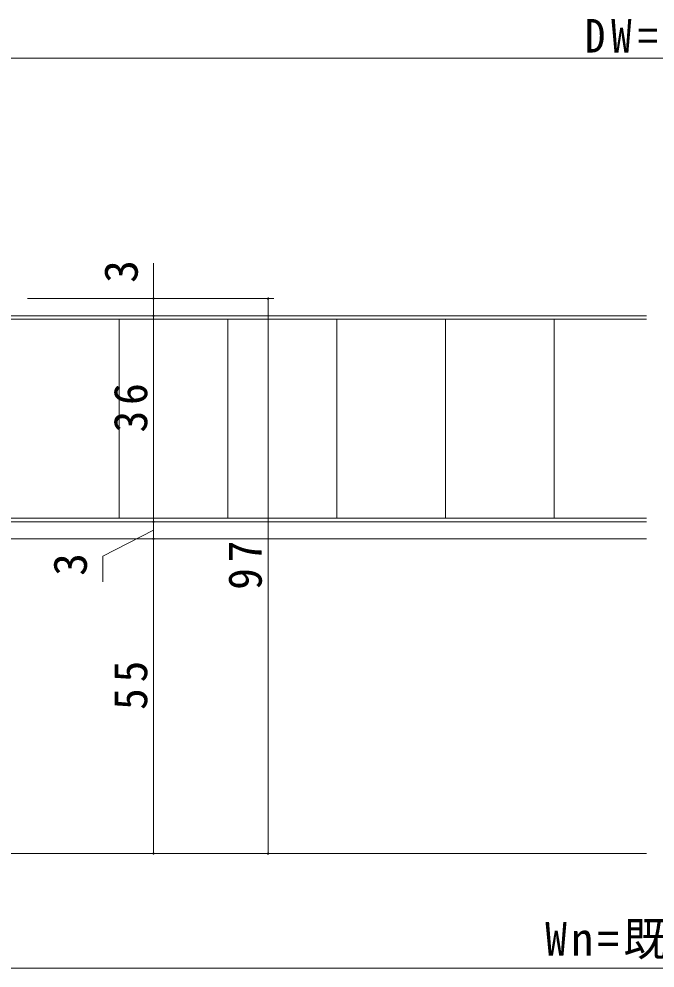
# Model space of a CAD drawing. Units: millimetres, scale not verified. Extents: x -1276 to 199, y -420 to 144.
# Drawn here: x -197.2 to -86.1, y -289.6 to -123.8 of the extents above; entities that cross this region are included whole.
import ezdxf
from ezdxf.enums import TextEntityAlignment as Align

# ---------------------------------------------------------------- set-up
doc = ezdxf.new("R2010")
doc.units = ezdxf.units.MM
doc.header["$LTSCALE"] = 2
for name, color, linetype, lineweight in [('0-3_YKK_12', 2, 'Continuous', 9), ('0-5_YKK_D', 6, 'Continuous', 9), ('0-6_YKK_13', 4, 'Continuous', 9)]:
    doc.layers.add(name, color=color, linetype=linetype, lineweight=lineweight)
doc.styles.add('ＭＳ ゴシック', font='')
doc.styles.get('ＭＳ ゴシック').set_extended_font_data('MS Gothic')

msp = doc.modelspace()

# ---------------------------------------------------------------- linework, layer by layer
at = {"layer": '0-3_YKK_12'}
for p, q in [((-87.628, -214.621), (-212.728, -214.621)), ((-212.728, -269.621), (-87.628, -269.621))]:
    msp.add_line(p, q, dxfattribs=at)
at = {"layer": '0-5_YKK_D'}
for p, q in [((-222.128, -130.621), (49.872, -130.621)), ((-195.728, -172.621), (-152.728, -172.621)), ((-195.728, -172.621), (-172.728, -172.621)), ((-153.728, -172.621), (-153.728, -269.621)), ((-195.728, -175.621), (-172.728, -175.621)), ((-195.728, -175.621), (-172.728, -175.621)), ((-173.728, -175.621), (-173.728, -211.621)), ((-195.728, -211.621), (-172.728, -211.621)), ((-195.728, -211.621), (-172.728, -211.621)), ((-173.728, -211.621), (-173.728, -214.621)), ((-195.728, -214.621), (-172.728, -214.621)), ((-195.728, -214.621), (-172.728, -214.621)), ((-173.728, -214.621), (-173.728, -269.621)), ((-195.728, -269.621), (-152.728, -269.621)), ((-195.728, -269.621), (-172.728, -269.621)), ((-204.128, -289.621), (31.872, -289.621))]:
    msp.add_line(p, q, dxfattribs=at)
for points in [[(-173.728, -175.621), (-173.728, -172.621), (-173.728, -166.436)], [(-173.728, -213.121), (-182.608, -217.647), (-182.608, -222.132)]]:
    msp.add_lwpolyline(points, dxfattribs=at)
for centre, start, end in [((-173.728, -172.621), 90, 270), ((-173.728, -172.621), 270, 90), ((-153.728, -172.621), 90, 270), ((-153.728, -172.621), 270, 90), ((-173.728, -175.621), 90, 270), ((-173.728, -175.621), 90, 270), ((-173.728, -175.621), 270, 90), ((-173.728, -175.621), 270, 90), ((-173.728, -211.621), 90, 270), ((-173.728, -211.621), 90, 270), ((-173.728, -211.621), 270, 90), ((-173.728, -211.621), 270, 90), ((-173.728, -214.621), 90, 270), ((-173.728, -214.621), 90, 270), ((-173.728, -214.621), 270, 90), ((-173.728, -214.621), 270, 90), ((-173.728, -269.621), 90, 270), ((-173.728, -269.621), 270, 90), ((-153.728, -269.621), 90, 270), ((-153.728, -269.621), 270, 90)]:
    msp.add_arc(centre, 0.106, start, end, dxfattribs=at)
at = {"layer": '0-6_YKK_13'}
for p, q in [((-221.128, -175.621), (-87.628, -175.621)), ((-87.628, -176.221), (-221.528, -176.221)), ((-179.728, -176.221), (-179.728, -211.021)), ((-160.728, -176.221), (-160.728, -211.021)), ((-141.728, -176.221), (-141.728, -211.021)), ((-122.728, -176.221), (-122.728, -211.021)), ((-103.728, -176.221), (-103.728, -211.021)), ((-87.628, -211.021), (-221.528, -211.021)), ((-221.128, -211.621), (-87.628, -211.621))]:
    msp.add_line(p, q, dxfattribs=at)

# ---------------------------------------------------------------- texts
at = {"layer": '0-5_YKK_D', "color": 7, "style": 'ＭＳ ゴシック'}
for p in [(-174.728, -169.878), (-183.608, -221.09)]:
    msp.add_text('3', height=5.865, rotation=90, dxfattribs=at).set_placement(p, align=Align.BOTTOM_LEFT)
at = {"layer": '0-5_YKK_D', "color": 7, "char_height": 5.865, "attachment_point": 7, "style": 'ＭＳ ゴシック'}
for s, insert in [('\\T1.28;\\W0.9;DW=Wn+22', (-98.39, -129.621)), ('\\T1.2;\\W0.95;Wn=既設枠W-20', (-105.305, -288.119))]:
    msp.add_mtext(s, dxfattribs=dict(at, insert=insert))
at = {"layer": '0-5_YKK_D', "color": 7, "char_height": 5.865, "attachment_point": 7, "rotation": 90, "style": 'ＭＳ ゴシック'}
for s, insert in [('\\T1.27;\\W0.95;36', (-174.728, -196.021)), ('\\T1.27;\\W0.95;97', (-154.728, -223.521)), ('\\T1.27;\\W0.95;55', (-174.728, -244.521))]:
    msp.add_mtext(s, dxfattribs=dict(at, insert=insert))

doc.saveas('drawing.dxf')
